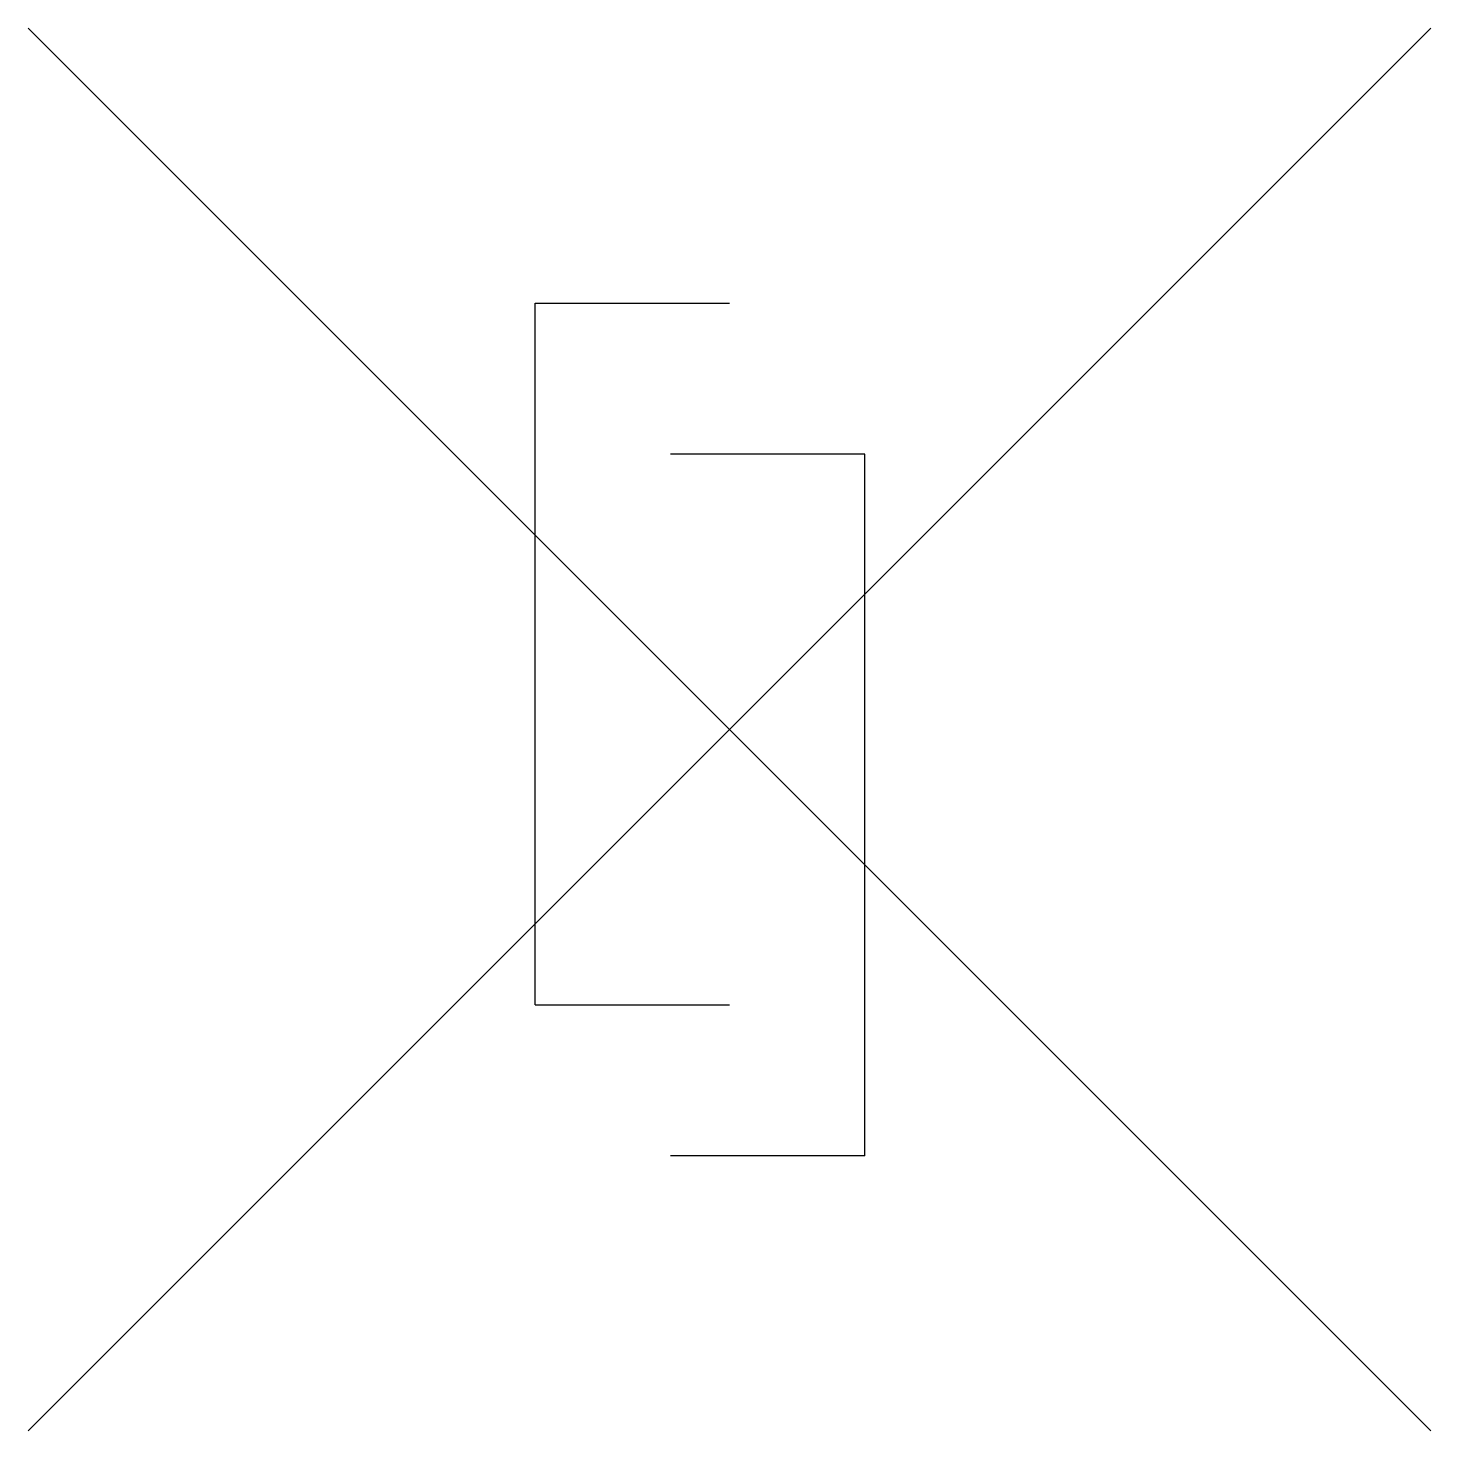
# Model space of a CAD drawing. Header units: metres. Extents: x -1.25 to 1.25, y -1.25 to 1.25.
import ezdxf

# ---------------------------------------------------------------- set-up
doc = ezdxf.new("R2010")
doc.units = ezdxf.units.M
doc.layers.get('0').update_dxf_attribs({"color": 150})

msp = doc.modelspace()

# ---------------------------------------------------------------- linework, layer by layer
for p, q in [((-1.25, -1.25), (1.25, 1.25)), ((-1.25, 1.25), (1.25, -1.25)), ((-0.3464, -0.4905), (-0.3464, 0.7595)), ((-0.3464, 0.7595), (0, 0.7595)), ((0.2414, 0.4905), (-0.105, 0.4905)), ((0.2414, -0.7595), (0.2414, 0.4905)), ((-0.3464, -0.4905), (0, -0.4905)), ((0.2414, -0.7595), (-0.105, -0.7595))]:
    msp.add_line(p, q)

doc.saveas('drawing.dxf')
